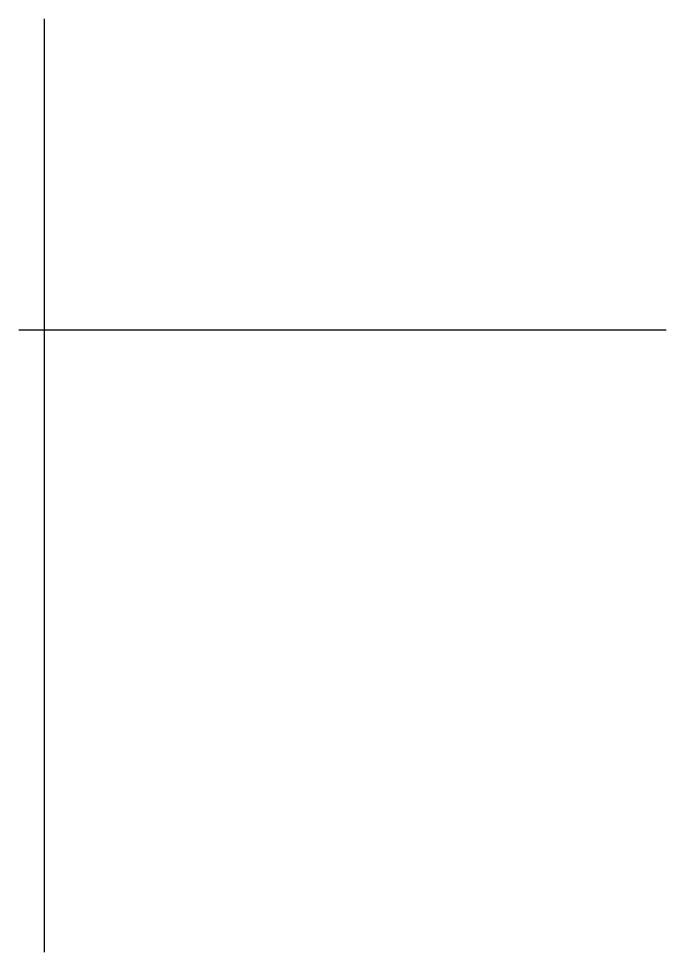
# Model space of a CAD drawing. Units: millimetres at full size, sheet at 1:100. Extents: x -3806 to 8939, y -9612 to 8755.
import ezdxf

# ---------------------------------------------------------------- set-up
doc = ezdxf.new("R2010")
doc.units = ezdxf.units.MM
doc.header["$LTSCALE"] = 100
doc.layers.add('0-0', color=7, linetype='Continuous')

msp = doc.modelspace()

# ---------------------------------------------------------------- linework, layer by layer
at = {"layer": '0-0'}
for p, q in [((-3306.1, 8755.1), (-3306.1, -9612.2)), ((-3806.1, 2632.7), (8938.8, 2632.7))]:
    msp.add_line(p, q, dxfattribs=at)

doc.saveas('drawing.dxf')
